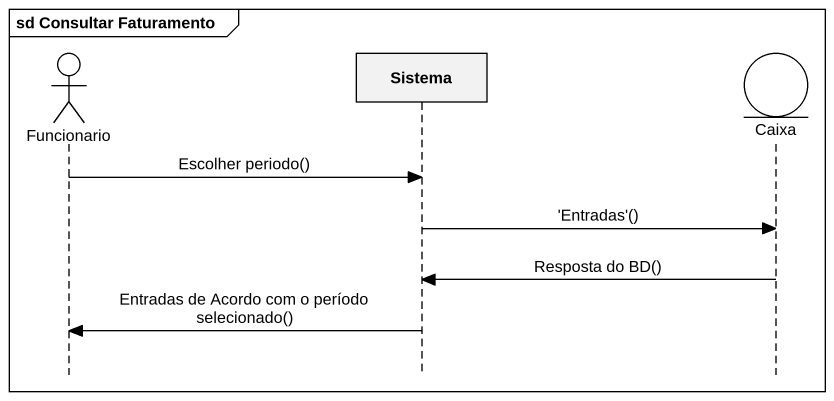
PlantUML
@startuml
mainframe sd Consultar Faturamento
hide footbox
actor Funcionario
participant Sistema
entity Caixa

Funcionario -> Sistema : Escolher periodo()
Sistema -> Caixa : 'Entradas'()
Caixa -> Sistema : Resposta do BD()
Sistema -> Funcionario : Entradas de Acordo com o período selecionado()
@enduml
